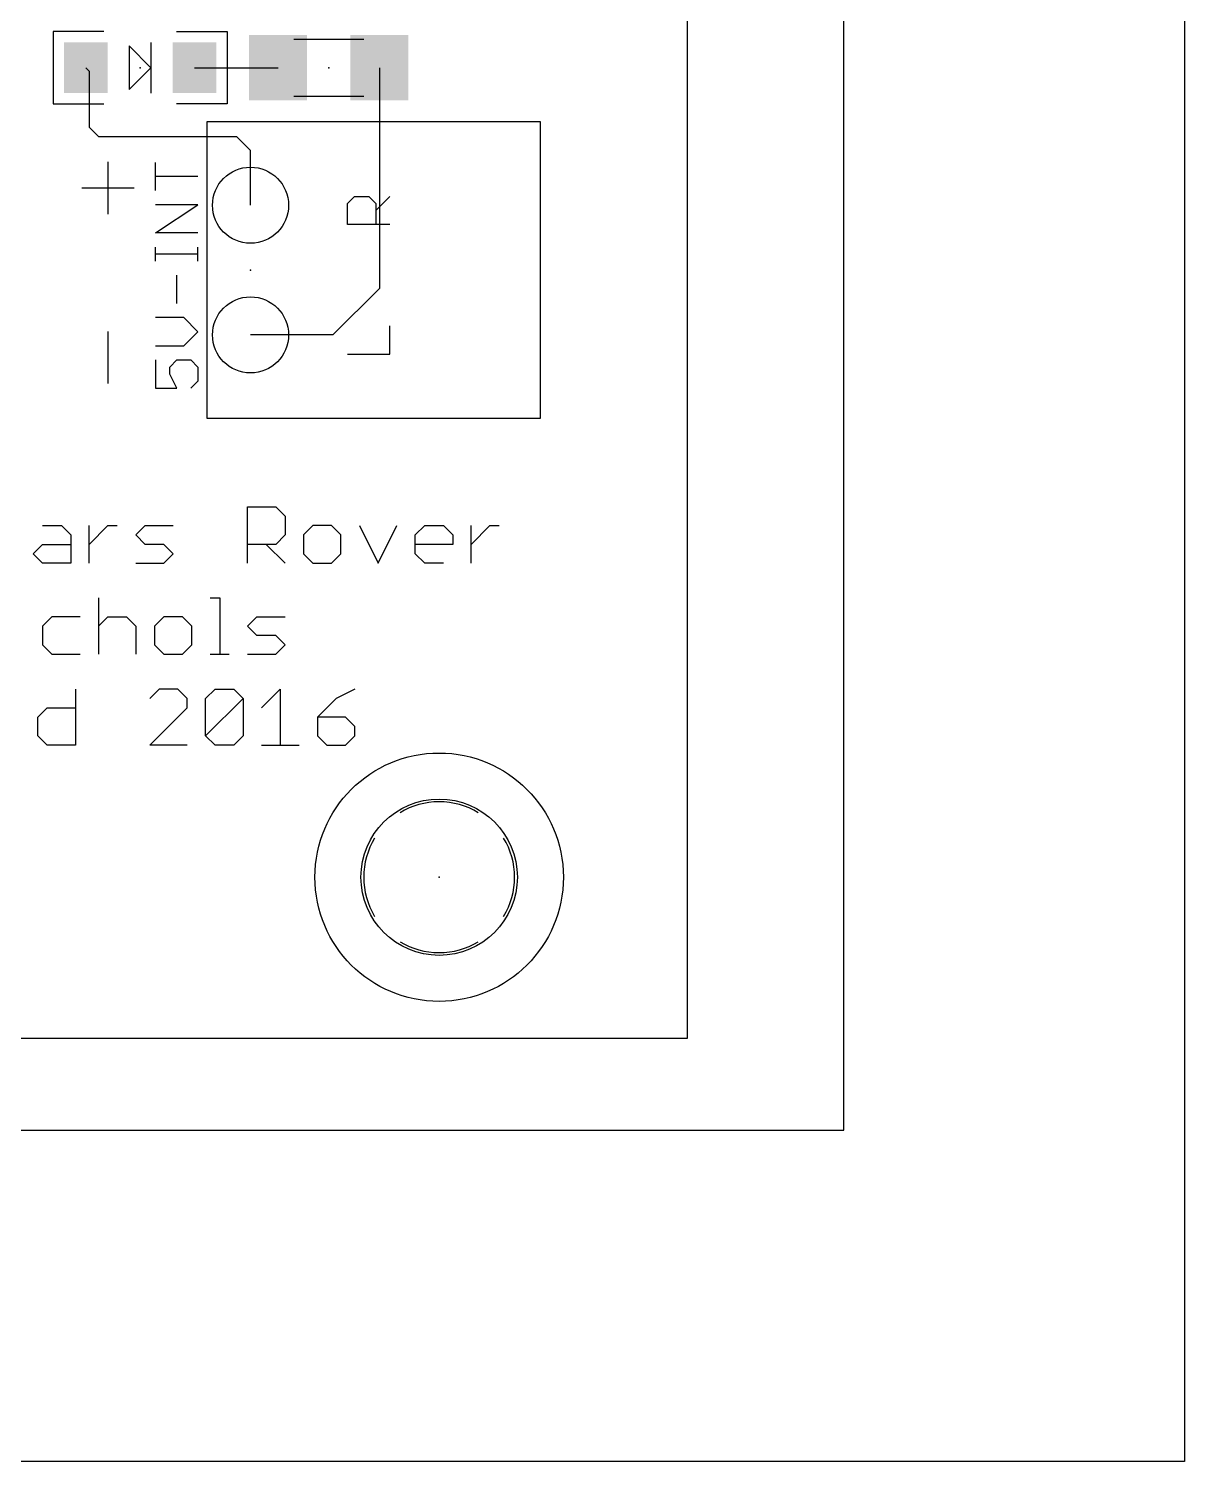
# Model space of a CAD drawing. Extents: x -0.79 to 6.6, y -0.46 to 8.18.
# Drawn here: x 5.344 to 6.6, y -0.46 to 1.097 of the extents above; entities that cross this region are included whole.
import ezdxf

# ---------------------------------------------------------------- set-up
doc = ezdxf.new("R2010")
doc.units = 0
for name, color, linetype in [('1', 22, 'CONTINUOUS'), ('16', 175, 'CONTINUOUS'), ('17', 4, 'CONTINUOUS'), ('2', 3, 'CONTINUOUS'), ('20', 6, 'CONTINUOUS'), ('21', 253, 'CONTINUOUS'), ('23', 7, 'CONTINUOUS'), ('49', 253, 'CONTINUOUS'), ('51', 253, 'CONTINUOUS')]:
    doc.layers.add(name, color=color, linetype=linetype)

# ---------------------------------------------------------------- blocks, each defined once
blk = doc.blocks.new('ROUNDP')
blk.add_circle((0, 0), 0.5)
blk = doc.blocks.new('RECT')
blk.add_solid([(-0.5, -0.5), (0.5, -0.5), (-0.5, 0.5), (0.5, 0.5)])

msp = doc.modelspace()

# ---------------------------------------------------------------- linework, layer by layer
at = {"layer": '1'}
for p, q in [((5.41, 1.050945), (5.405945, 1.055)), ((5.41, 0.99), (5.41, 1.050945)), ((5.524055, 1.055), (5.614882, 1.055)), ((5.725118, 1.055), (5.725118, 0.815118)), ((5.42, 0.98), (5.41, 0.99)), ((5.57, 0.98), (5.42, 0.98)), ((5.585, 0.965), (5.57, 0.98)), ((5.585, 0.905472), (5.585, 0.965)), ((5.725118, 0.815118), (5.674528, 0.764528)), ((5.674528, 0.764528), (5.585, 0.764528))]:
    msp.add_line(p, q, dxfattribs=at)
at = {"layer": '16'}
for p, q in [((6.23, -0.1), (6.23, 8.1)), ((-0.02, -0.1), (6.23, -0.1))]:
    msp.add_line(p, q, dxfattribs=at)
at = {"layer": '2'}
for p, q in [((6.6, 8.18), (6.6, -0.46)), ((6.6, -0.46), (-0.79, -0.46))]:
    msp.add_line(p, q, dxfattribs=at)
at = {"layer": '20'}
for p, q in [((6.06, 0), (6.06, 7.89)), ((0, 0), (6.06, 0))]:
    msp.add_line(p, q, dxfattribs=at)
msp.add_circle((5.79, 0.175), 0.085, dxfattribs=at)
at = {"layer": '21'}
for p, q in [((5.42563, 1.09437), (5.370512, 1.09437)), ((5.370512, 1.09437), (5.370512, 1.01563)), ((5.50437, 1.09437), (5.559488, 1.09437)), ((5.559488, 1.09437), (5.559488, 1.01563)), ((5.476811, 1.055), (5.453189, 1.078622)), ((5.453189, 1.078622), (5.453189, 1.031378)), ((5.476811, 1.082559), (5.476811, 1.055)), ((5.453189, 1.031378), (5.476811, 1.055)), ((5.476811, 1.055), (5.476811, 1.027441)), ((5.370512, 1.01563), (5.42563, 1.01563)), ((5.559488, 1.01563), (5.50437, 1.01563)), ((5.537756, 0.673583), (5.537756, 0.996417)), ((5.537756, 0.996417), (5.899961, 0.996417)), ((5.899961, 0.996417), (5.899961, 0.673583)), ((5.430036, 0.9525), (5.430036, 0.895785)), ((5.481843, 0.921405), (5.481843, 0.952098)), ((5.527882, 0.936751), (5.481843, 0.936751)), ((5.458394, 0.924142), (5.401679, 0.924142)), ((5.481843, 0.875366), (5.527882, 0.906059)), ((5.527882, 0.906059), (5.481843, 0.906059)), ((5.690504, 0.907472), (5.698177, 0.915146)), ((5.690504, 0.884453), (5.690504, 0.907472)), ((5.698177, 0.915146), (5.713524, 0.915146)), ((5.713524, 0.915146), (5.721197, 0.907472)), ((5.721197, 0.899799), (5.736543, 0.915146)), ((5.721197, 0.907472), (5.721197, 0.884453)), ((5.527882, 0.875366), (5.481843, 0.875366)), ((5.736543, 0.884453), (5.690504, 0.884453)), ((5.481843, 0.844673), (5.481843, 0.860019)), ((5.527882, 0.844673), (5.527882, 0.860019)), ((5.527882, 0.852346), (5.481843, 0.852346)), ((5.504862, 0.798634), (5.504862, 0.829327)), ((5.512536, 0.783287), (5.481843, 0.783287)), ((5.527882, 0.767941), (5.512536, 0.783287)), ((5.430036, 0.768343), (5.430036, 0.711628)), ((5.512536, 0.752594), (5.527882, 0.767941)), ((5.736543, 0.743508), (5.736543, 0.774201)), ((5.481843, 0.752594), (5.512536, 0.752594)), ((5.481843, 0.737248), (5.481843, 0.706555)), ((5.497189, 0.729575), (5.504862, 0.737248)), ((5.504862, 0.737248), (5.520209, 0.737248)), ((5.520209, 0.737248), (5.527882, 0.729575)), ((5.690504, 0.743508), (5.736543, 0.743508)), ((5.497189, 0.721902), (5.497189, 0.729575)), ((5.504862, 0.706555), (5.497189, 0.721902)), ((5.527882, 0.729575), (5.527882, 0.714228)), ((5.481843, 0.706555), (5.504862, 0.706555)), ((5.527882, 0.714228), (5.520209, 0.706555)), ((5.899961, 0.673583), (5.537756, 0.673583)), ((5.581809, 0.5165), (5.581809, 0.577552)), ((5.581809, 0.577552), (5.612335, 0.577552)), ((5.612335, 0.577552), (5.62251, 0.567377)), ((5.62251, 0.567377), (5.62251, 0.547026)), ((5.359025, 0.557201), (5.379376, 0.557201)), ((5.379376, 0.557201), (5.389552, 0.547026)), ((5.389552, 0.547026), (5.389552, 0.5165)), ((5.409622, 0.5165), (5.409622, 0.557201)), ((5.409622, 0.536851), (5.429973, 0.557201)), ((5.429973, 0.557201), (5.440148, 0.557201)), ((5.460265, 0.547026), (5.470441, 0.557201)), ((5.470441, 0.536851), (5.460265, 0.547026)), ((5.470441, 0.557201), (5.500967, 0.557201)), ((5.62251, 0.547026), (5.612335, 0.536851)), ((5.652756, 0.557201), (5.642581, 0.547026)), ((5.642581, 0.547026), (5.642581, 0.526675)), ((5.673107, 0.557201), (5.652756, 0.557201)), ((5.683282, 0.547026), (5.673107, 0.557201)), ((5.683282, 0.526675), (5.683282, 0.547026)), ((5.703353, 0.557201), (5.723703, 0.5165)), ((5.723703, 0.5165), (5.744054, 0.557201)), ((5.764125, 0.547026), (5.7743, 0.557201)), ((5.764125, 0.526675), (5.764125, 0.547026)), ((5.7743, 0.557201), (5.794651, 0.557201)), ((5.794651, 0.557201), (5.804826, 0.547026)), ((5.804826, 0.547026), (5.804826, 0.536851)), ((5.824897, 0.5165), (5.824897, 0.557201)), ((5.824897, 0.536851), (5.845247, 0.557201)), ((5.845247, 0.557201), (5.855423, 0.557201)), ((5.34885, 0.526675), (5.359025, 0.536851)), ((5.359025, 0.536851), (5.389552, 0.536851)), ((5.490791, 0.536851), (5.470441, 0.536851)), ((5.500967, 0.526675), (5.490791, 0.536851)), ((5.612335, 0.536851), (5.581809, 0.536851)), ((5.60216, 0.536851), (5.62251, 0.5165)), ((5.804826, 0.536851), (5.764125, 0.536851)), ((5.359025, 0.5165), (5.34885, 0.526675)), ((5.389552, 0.5165), (5.359025, 0.5165)), ((5.460265, 0.5165), (5.490791, 0.5165)), ((5.490791, 0.5165), (5.500967, 0.526675)), ((5.642581, 0.526675), (5.652756, 0.5165)), ((5.652756, 0.5165), (5.673107, 0.5165)), ((5.673107, 0.5165), (5.683282, 0.526675)), ((5.7743, 0.5165), (5.764125, 0.526675)), ((5.794651, 0.5165), (5.7743, 0.5165)), ((5.419751, 0.478552), (5.419751, 0.4175)), ((5.541295, 0.478552), (5.55147, 0.478552)), ((5.55147, 0.478552), (5.55147, 0.4175)), ((5.369154, 0.458201), (5.358979, 0.448026)), ((5.39968, 0.458201), (5.369154, 0.458201)), ((5.419751, 0.448026), (5.429926, 0.458201)), ((5.429926, 0.458201), (5.450277, 0.458201)), ((5.450277, 0.458201), (5.460452, 0.448026)), ((5.490698, 0.458201), (5.480523, 0.448026)), ((5.511049, 0.458201), (5.490698, 0.458201)), ((5.521224, 0.448026), (5.511049, 0.458201)), ((5.581809, 0.448026), (5.591985, 0.458201)), ((5.591985, 0.458201), (5.622511, 0.458201)), ((5.358979, 0.448026), (5.358979, 0.427675)), ((5.460452, 0.448026), (5.460452, 0.4175)), ((5.480523, 0.448026), (5.480523, 0.427675)), ((5.521224, 0.427675), (5.521224, 0.448026)), ((5.591985, 0.437851), (5.581809, 0.448026)), ((5.612335, 0.437851), (5.591985, 0.437851)), ((5.622511, 0.427675), (5.612335, 0.437851)), ((5.358979, 0.427675), (5.369154, 0.4175)), ((5.480523, 0.427675), (5.490698, 0.4175)), ((5.511049, 0.4175), (5.521224, 0.427675)), ((5.612335, 0.4175), (5.622511, 0.427675)), ((5.369154, 0.4175), (5.39968, 0.4175)), ((5.490698, 0.4175), (5.511049, 0.4175)), ((5.541295, 0.4175), (5.561645, 0.4175)), ((5.581809, 0.4175), (5.612335, 0.4175)), ((5.394616, 0.379552), (5.394616, 0.3185)), ((5.485634, 0.379552), (5.475459, 0.369377)), ((5.505985, 0.379552), (5.485634, 0.379552)), ((5.51616, 0.369377), (5.505985, 0.379552)), ((5.53623, 0.369377), (5.546406, 0.379552)), ((5.546406, 0.379552), (5.566757, 0.379552)), ((5.566757, 0.379552), (5.576932, 0.369377)), ((5.597002, 0.359201), (5.617353, 0.379552)), ((5.617353, 0.379552), (5.617353, 0.3185)), ((5.698476, 0.379552), (5.678125, 0.369377)), ((5.353915, 0.349026), (5.36409, 0.359201)), ((5.36409, 0.359201), (5.394616, 0.359201)), ((5.475459, 0.3185), (5.51616, 0.359201)), ((5.51616, 0.359201), (5.51616, 0.369377)), ((5.53623, 0.328675), (5.53623, 0.369377)), ((5.53623, 0.328675), (5.576932, 0.369377)), ((5.576932, 0.369377), (5.576932, 0.328675)), ((5.678125, 0.369377), (5.657774, 0.349026)), ((5.353915, 0.328675), (5.353915, 0.349026)), ((5.657774, 0.349026), (5.657774, 0.328675)), ((5.6883, 0.349026), (5.657774, 0.349026)), ((5.698476, 0.338851), (5.6883, 0.349026)), ((5.36409, 0.3185), (5.353915, 0.328675)), ((5.546406, 0.3185), (5.53623, 0.328675)), ((5.576932, 0.328675), (5.566757, 0.3185)), ((5.657774, 0.328675), (5.66795, 0.3185)), ((5.6883, 0.3185), (5.698476, 0.328675)), ((5.698476, 0.328675), (5.698476, 0.338851)), ((5.394616, 0.3185), (5.36409, 0.3185)), ((5.51616, 0.3185), (5.475459, 0.3185)), ((5.566757, 0.3185), (5.546406, 0.3185)), ((5.597002, 0.3185), (5.637704, 0.3185)), ((5.66795, 0.3185), (5.6883, 0.3185))]:
    msp.add_line(p, q, dxfattribs=at)
at = {"layer": '23'}
for p in [(5.465, 1.055), (5.67, 1.055), (5.585, 0.835), (5.79, 0.175)]:
    msp.add_point(p, dxfattribs=at)
at = {"layer": '49'}
for start, end in [(89.99995, 121.245442), (58.754558, 90.00005), (148.754558, 180.00005), (359.99995, 31.245442), (179.99995, 211.245442), (328.754558, 0.00005), (238.754558, 270.00005), (269.99995, 301.245442)]:
    msp.add_arc((5.79, 0.175), 0.082, start, end, dxfattribs=at)
at = {"layer": '51'}
for p, q in [((5.632008, 1.085984), (5.707992, 1.085984)), ((5.632008, 1.024016), (5.707992, 1.024016))]:
    msp.add_line(p, q, dxfattribs=at)
msp.add_circle((5.79, 0.175), 0.135, dxfattribs=at)

# ---------------------------------------------------------------- block references
at = {"layer": '1'}
for p, xscale, yscale in [((5.614882, 1.055), 0.062992, 0.070866), ((5.725118, 1.055), 0.062992, 0.070866), ((5.405945, 1.055), 0.047244, 0.055118), ((5.524055, 1.055), 0.047244, 0.055118)]:
    msp.add_blockref('RECT', p, dxfattribs=dict(at, xscale=xscale, yscale=yscale))
at = {"layer": '17', "xscale": 0.082677, "yscale": 0.082677, "rotation": 90}
for p in [(5.585, 0.905472), (5.585, 0.905472), (5.585, 0.905472), (5.585, 0.905472), (5.585, 0.764528), (5.585, 0.764528), (5.585, 0.764528), (5.585, 0.764528)]:
    msp.add_blockref('ROUNDP', p, dxfattribs=at)
at = {"layer": '51', "xscale": 0.029531, "yscale": 0.066929}
for p in [(5.617766, 1.054965), (5.722234, 1.055035)]:
    msp.add_blockref('RECT', p, dxfattribs=at)

doc.saveas('drawing.dxf')
